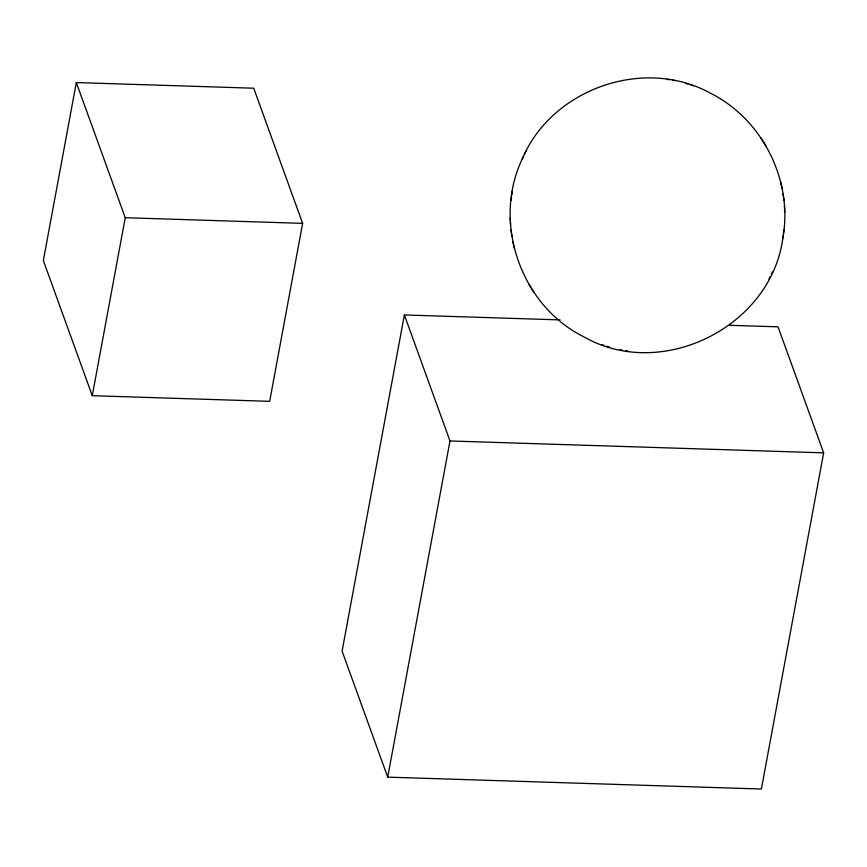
<?xml version="1.0" encoding="UTF-8"?>
<svg xmlns="http://www.w3.org/2000/svg" width="867" height="867" viewBox="0 0 867 867"><rect width="100%" height="100%" fill="white"/><g stroke="black" fill="none" stroke-linecap="round" stroke-linejoin="round"><path stroke-width="1.3" d="M523.592 156.212C491.188 219.904 519.767 304.967 583.632 336.71C662.421 382 773.299 325.699 783.172 235.401M782.684 238.826C793.5 181.68 763.177 120.014 711.319 93.669C644.604 56.182 551.846 88.564 522.302 158.878M510.999 200.505L511.497 197.015M511.768 194.977L512.267 191.553M783.443 233.364L783.952 229.863M76.318 82.56L43.35 260.534L92.27 395.688L269.67 401.334L302.637 223.361L253.717 88.206L76.318 82.56L125.249 217.715L92.27 395.688M560.06 319.901L404.369 314.949L342.097 651.117L387.712 777.135L761.378 789.024L823.65 452.856L778.035 326.837L729.299 325.288M387.712 777.135L449.984 440.967L404.369 314.949M524.773 153.827L526.009 151.27M768.942 279.109L770.178 276.551M771.359 274.167L772.649 271.501M125.249 217.715L302.637 223.361M449.984 440.967L823.65 452.856M667.232 79.374L669.302 79.721M672.619 80.317L674.84 80.696M620.111 349.683L622.333 350.062M625.649 350.647L627.719 351.005M685.613 83.351L688.04 84.121M690.826 85.031L693.383 85.844M601.568 344.535L604.126 345.348M606.911 346.258L609.328 347.028M760.988 138.026L762.993 141.18M763.946 142.708L765.962 145.894M528.989 284.484L531.005 287.671M531.959 289.199L533.953 292.352M780.679 182.07L781.286 184.779M781.492 185.776L782.099 188.475M512.852 241.893L513.459 244.602M513.665 245.599L514.272 248.309M783.074 193.948L783.443 196.701M783.562 197.676L783.931 200.418M511.021 229.961L511.389 232.703M511.508 233.678L511.877 236.431M784.418 205.945L784.548 208.73M784.57 209.651L784.7 212.415M510.251 217.964L510.381 220.727M510.403 221.649L510.533 224.434"/></g></svg>
